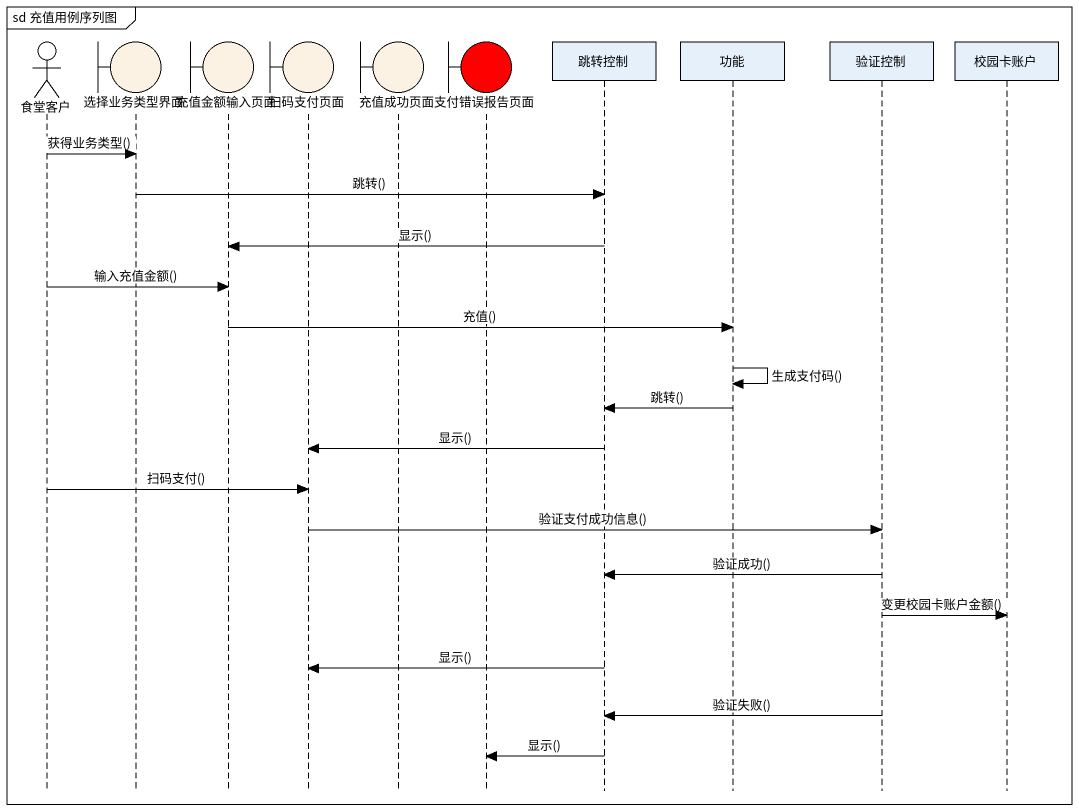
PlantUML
@startuml
mainframe sd 充值用例序列图
hide footbox
actor 食堂客户
boundary 选择业务类型界面 #FCF2E3
boundary 充值金额输入页面 #FCF2E3
boundary 扫码支付页面 #FCF2E3
boundary 充值成功页面 #FCF2E3
boundary 支付错误报告页面 #FF0000
participant 跳转控制
participant 功能
participant 验证控制
participant 校园卡账户

食堂客户 -> 选择业务类型界面 : 获得业务类型()
选择业务类型界面 -> 跳转控制 : 跳转()
跳转控制 -> 充值金额输入页面 : 显示()
食堂客户 -> 充值金额输入页面 : 输入充值金额()
充值金额输入页面 -> 功能 : 充值()
功能 -> 功能 : 生成支付码()
功能 -> 跳转控制 : 跳转()
跳转控制 -> 扫码支付页面 : 显示()
食堂客户 -> 扫码支付页面 : 扫码支付()
扫码支付页面 -> 验证控制 : 验证支付成功信息()
验证控制 -> 跳转控制 : 验证成功()
验证控制 -> 校园卡账户 : 变更校园卡账户金额()
跳转控制 -> 扫码支付页面 : 显示()
验证控制 -> 跳转控制 : 验证失败()
跳转控制 -> 支付错误报告页面 : 显示()
@enduml
